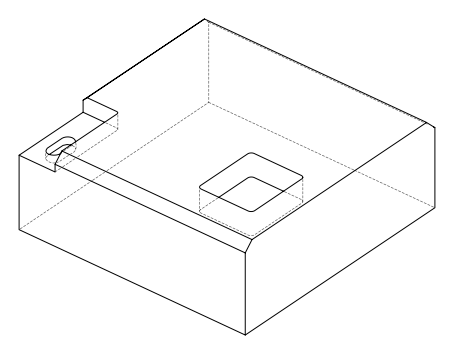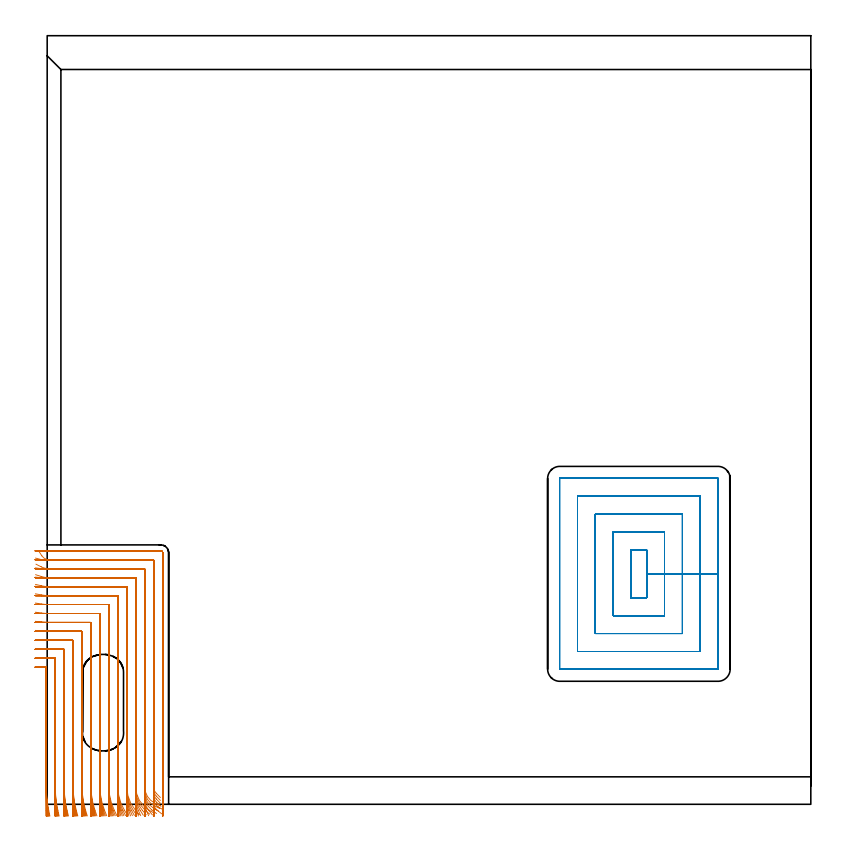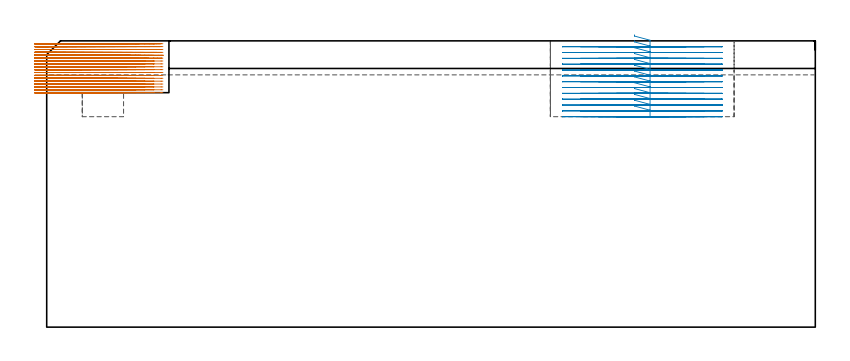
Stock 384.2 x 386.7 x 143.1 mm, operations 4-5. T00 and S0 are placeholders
(PLAN: 6 operations, 2 tool changes, 148.3 min)
(1 AREA_MILL | FG_CHAMFER_SURFACE | UGT0205_001 | 13.22 min | 31426 mm3)
(2 AREA_MILL_1 | FG_CHAMFER_SURFACE_1 | UGT0205_001 | 21.61 min | 55497 mm3)
(3 AREA_MILL_2 | FG_CHAMFER_SURFACE_2 | UGT0205_001 | 6.01 min | 5872 mm3)
(4 MILL_CORNER_NOTCH_RECTANGULAR | CORNER_NOTCH_RECTANGULAR | NXT0201_008 | Follow Part, ap 1.5, ae 75% | 76.9 min | 205675 mm3)
(5 MILL_RECTANGULAR_POCKET | POCKET_RECTANGULAR_STRAIGHT | NXT0201_011 | Follow Part, ap 3, ae 75% | 29.22 min | 374960 mm3)
(6 MILL_RECTANGULAR_POCKET_1 | POCKET_RECTANGULAR_STRAIGHT_1 | NXT0201_011 | Follow Part, ap 3, ae 75% | 1.33 min | 11099 mm3)
(TOOL UGT0205_001 | Chamfer Mill 20 x 3 x 45 deg. | D20 FL50 Z2)
(TOOL NXT0201_008 | ENDMILL 6mm [2P460-0600-NA 1630] | D6 FL26 Z6)
(TOOL NXT0201_011 | ENDMILL 12mm [2P460-1200-NA 1630] | D12 FL38 Z6)
(OP 4 MILL_CORNER_NOTCH_RECTANGULAR)
G17 G21 G94 G90
T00 M6
G54
G17 G0 G90 X1.378 Y-5.94 S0 M3
G43 Z153.1 H1
Z141.661
G94 G1 X0.779 Y-3. F250.
G2 X-0.4 Y8.686 R58.5 F500.
G1 Y68.731
G3 X-0.686 Y69.026 R0.3
G2 X-3. Y69.142 R58.5
G1 X-5.993 Y69.35 F250.
G0 Z153.1
X6.029 Y-5.929
Z141.661
G1 X5.38 Y-3.
G2 X4.1 Y8.686 R54. F500.
G1 Y73.204
G3 X3.804 Y73.5 R0.3
G1 X1.067
G2 X-3. Y73.653 R54.
G1 X-5.991 Y73.879 F250.
G0 Z153.1
X10.707 Y-5.915
Z141.661
G1 X9.999 Y-3.
G2 X8.6 Y8.686 R49.5 F500.
G1 Y77.704
G3 X8.304 Y78. R0.3
G1 X1.067
G2 X-3. Y78.167 R49.5
G1 X-5.99 Y78.414 F250.
G0 Z153.1
X15.423 Y-5.897
Z141.661
G1 X14.644 Y-3.
G2 X13.1 Y8.686 R45. F500.
G1 Y82.204
G3 X12.804 Y82.5 R0.3
G1 X1.067
G2 X-3. Y82.684 R45.
G1 X-5.988 Y82.955 F250.
G0 Z153.1
X20.188 Y-5.872
Z141.661
G1 X19.322 Y-3.
G2 X17.6 Y8.686 R40.5 F500.
G1 Y86.704
G3 X17.304 Y87. R0.3
G1 X1.067
G2 X-3. Y87.205 R40.5
G1 X-5.985 Y87.506 F250.
G0 Z153.1
X25.023 Y-5.837
Z141.661
G1 X24.049 Y-3.
G2 X22.1 Y8.686 R36. F500.
G1 Y91.204
G3 X21.804 Y91.5 R0.3
G1 X1.067
G2 X-3. Y91.73 R36.
G1 X-5.981 Y92.069 F250.
G0 Z153.1
X29.961 Y-5.786
Z141.661
G1 X28.848 Y-3.
G2 X26.6 Y8.686 R31.5 F500.
G1 Y95.704
G3 X26.304 Y96. R0.3
G1 X1.067
G2 X-3. Y96.264 R31.5
G1 X-5.975 Y96.651 F250.
G0 Z153.1
X35.058 Y-5.704
Z141.661
G1 X33.76 Y-3.
G2 X31.1 Y8.686 R27. F500.
G1 Y100.203
G3 X30.803 Y100.5 R0.3
G1 X1.067
G2 X-3. Y100.808 R27.
G1 X-5.966 Y101.26 F250.
G0 Z153.1
X40.43 Y-5.563
Z141.661
G1 X38.872 Y-3.
G2 X35.6 Y8.686 R22.5 F500.
G1 Y104.703
G3 X35.303 Y105. R0.3
G1 X1.067
G2 X-3. Y105.371 R22.5
G1 X-5.951 Y105.913 F250.
G0 Z153.1
X46.356 Y-5.281
Z141.661
G1 X44.409 Y-3.
G2 X40.1 Y8.686 R18. F500.
G1 Y109.203
G3 X39.803 Y109.5 R0.3
G1 X1.067
G2 X-3. Y109.965 R18.
G1 X-5.922 Y110.643 F250.
G0 Z153.1
X53.92 Y-4.497
Z141.661
G1 X51.325 Y-2.991
G2 X44.6 Y8.686 R13.5 F500.
G1 Y113.703
G3 X44.303 Y114. R0.3
G1 X1.067
G2 X-3. Y114.627 R13.5
G1 X-5.861 Y115.531 F250.
G0 Z153.1
X56.787 Y-0.71
Z141.661
G1 X54.1 Y0.623
G2 X49.1 Y8.686 R9. F500.
G1 Y118.203
G3 X48.803 Y118.5 R0.3
G1 X1.067
G2 X-3. Y119.471 R9.
G1 X-5.676 Y120.827 F250.
G0 Z153.1
X56.97 Y3.397
Z141.661
G1 X54.876 Y5.546
G2 X53.6 Y8.686 R4.5 F500.
G1 Y122.703
G3 X53.303 Y123. R0.3
G1 X1.067
G2 X-2.693 Y125.027 R4.5
G1 X-4.341 Y127.533 F250.
G0 Z153.1
X58.1 Y5.686
Z141.661
G1 Y8.686
Y126.6 F500.
G3 X57.2 Y127.5 R0.9
G1 X1.067
X-1.933 F250.
G0 Z153.1
X1.03 Y-5.954
Z140.222
G1 X0.504 Y-3.
G2 X-0.4 Y7.246 R58.5 F500.
G1 Y68.705
G3 X-0.695 Y69. R0.3
G1 X-1.881
G2 X-3. Y69.011 R58.5
G1 X-5.999 Y69.068 F250.
G0 Z153.1
X5.65 Y-5.946
Z140.222
G1 X5.081 Y-3.
G2 X4.1 Y7.246 R54. F500.
G1 Y73.204
G3 X3.804 Y73.5 R0.3
G1 X-1.881
G2 X-3. Y73.512 R54.
G1 X-5.999 Y73.574 F250.
G0 Z153.1
X10.293 Y-5.935
Z140.222
G1 X9.672 Y-3.
G2 X8.6 Y7.246 R49.5 F500.
G1 Y77.704
G3 X8.304 Y78. R0.3
G1 X-1.881
G2 X-3. Y78.013 R49.5
G1 X-5.999 Y78.08 F250.
G0 Z153.1
X14.965 Y-5.921
Z140.222
G1 X14.282 Y-3.
G2 X13.1 Y7.246 R45. F500.
G1 Y82.204
G3 X12.804 Y82.5 R0.3
G1 X-1.881
G2 X-3. Y82.514 R45.
G1 X-5.999 Y82.588 F250.
G0 Z153.1
X19.677 Y-5.902
Z140.222
G1 X18.918 Y-3.
G2 X17.6 Y7.246 R40.5 F500.
G1 Y86.704
G3 X17.304 Y87. R0.3
G1 X-1.881
G2 X-3. Y87.015 R40.5
G1 X-5.999 Y87.098 F250.
G0 Z153.1
X24.443 Y-5.876
Z140.222
G1 X23.589 Y-3.
G2 X22.1 Y7.246 R36. F500.
G1 Y91.204
G3 X21.804 Y91.5 R0.3
G1 X-1.881
G2 X-3. Y91.517 R36.
G1 X-5.999 Y91.611 F250.
G0 Z153.1
X29.289 Y-5.837
Z140.222
G1 X28.313 Y-3.
G2 X26.6 Y7.246 R31.5 F500.
G1 Y95.704
G3 X26.304 Y96. R0.3
G1 X-1.881
G2 X-3. Y96.02 R31.5
G1 X-5.998 Y96.126 F250.
G0 Z153.1
X34.258 Y-5.776
Z140.222
G1 X33.12 Y-3.
G2 X31.1 Y7.246 R27. F500.
G1 Y100.203
G3 X30.803 Y100.5 R0.3
G1 X-1.881
G2 X-3. Y100.523 R27.
G1 X-5.997 Y100.647 F250.
G0 Z153.1
X39.435 Y-5.671
Z140.222
G1 X38.068 Y-3.
G2 X35.6 Y7.246 R22.5 F500.
G1 Y104.703
G3 X35.303 Y105. R0.3
G1 X-1.881
G2 X-3. Y105.028 R22.5
G1 X-5.996 Y105.177 F250.
G0 Z153.1
X45.009 Y-5.467
Z140.222
G1 X43.301 Y-3.
G2 X40.1 Y7.246 R18. F500.
G1 Y109.203
G3 X39.803 Y109.5 R0.3
G1 X-1.881
G2 X-3. Y109.535 R18.
G1 X-5.994 Y109.721 F250.
G0 Z153.1
X51.587 Y-4.953
Z140.222
G1 X49.31 Y-3.
G2 X44.6 Y7.246 R13.5 F500.
G1 Y113.703
G3 X44.303 Y114. R0.3
G1 X-1.881
G2 X-3. Y114.046 R13.5
G1 X-5.99 Y114.295 F250.
G0 Z153.1
X56.671 Y-2.132
Z140.222
G1 X54.001 Y-0.766
G2 X49.1 Y7.246 R9. F500.
G1 Y118.203
G3 X48.803 Y118.5 R0.3
G1 X-1.881
G2 X-3. Y118.57 R9.
G1 X-5.977 Y118.943 F250.
G0 Z153.1
X56.96 Y1.959
Z140.222
G1 X54.871 Y4.112
G2 X53.6 Y7.246 R4.5 F500.
G1 Y122.703
G3 X53.303 Y123. R0.3
G1 X-1.881
G2 X-3. Y123.141 R4.5
G1 X-5.906 Y123.887 F250.
G0 Z153.1
X58.1 Y4.246
Z140.222
G1 Y7.246
Y126.6 F500.
G3 X57.2 Y127.5 R0.9
G1 X-1.881
X-4.881 F250.
G0 Z153.1
X0.718 Y-5.966
Z138.783
G1 X0.267 Y-3.
G2 X-0.4 Y5.806 R58.5 F500.
G1 Y68.705
G3 X-0.695 Y69. R0.3
G1 X-2.882
X-3.
X-6. Y69.006 F250.
G0 Z153.1
X5.312 Y-5.96
Z138.783
G1 X4.823 Y-3.
G2 X4.1 Y5.806 R54. F500.
G1 Y73.204
G3 X3.804 Y73.5 R0.3
G1 X-2.882
X-3.
X-6. Y73.507 F250.
G0 Z153.1
X9.923 Y-5.952
Z138.783
G1 X9.39 Y-3.
G2 X8.6 Y5.806 R49.5 F500.
G1 Y77.704
G3 X8.304 Y78. R0.3
G1 X-2.882
X-3.
X-6. Y78.007 F250.
G0 Z153.1
X14.557 Y-5.942
Z138.783
G1 X13.97 Y-3.
G2 X13.1 Y5.806 R45. F500.
G1 Y82.204
G3 X12.804 Y82.5 R0.3
G1 X-2.882
X-3.
X-6. Y82.508 F250.
G0 Z153.1
X19.221 Y-5.928
Z138.783
G1 X18.569 Y-3.
G2 X17.6 Y5.806 R40.5 F500.
G1 Y86.704
G3 X17.304 Y87. R0.3
G1 X-2.882
X-3.
X-6. Y87.009 F250.
G0 Z153.1
X23.928 Y-5.909
Z138.783
G1 X23.194 Y-3.
G2 X22.1 Y5.806 R36. F500.
G1 Y91.204
G3 X21.804 Y91.5 R0.3
G1 X-2.882
X-3.
X-6. Y91.51 F250.
G0 Z153.1
X28.695 Y-5.88
Z138.783
G1 X27.856 Y-3.
G2 X26.6 Y5.806 R31.5 F500.
G1 Y95.704
G3 X26.304 Y96. R0.3
G1 X-2.882
X-3.
X-6. Y96.011 F250.
G0 Z153.1
X33.555 Y-5.836
Z138.783
G1 X32.577 Y-3.
G2 X31.1 Y5.806 R27. F500.
G1 Y100.203
G3 X30.803 Y100.5 R0.3
G1 X-2.882
X-3.
X-6. Y100.513 F250.
G0 Z153.1
X38.569 Y-5.761
Z138.783
G1 X37.395 Y-3.
G2 X35.6 Y5.806 R22.5 F500.
G1 Y104.703
G3 X35.303 Y105. R0.3
G1 X-2.882
X-3.
X-6. Y105.016 F250.
G0 Z153.1
X43.869 Y-5.616
Z138.783
G1 X42.401 Y-3.
G2 X40.1 Y5.806 R18. F500.
G1 Y109.203
G3 X39.803 Y109.5 R0.3
G1 X-2.882
X-3.
X-6. Y109.52 F250.
G0 Z153.1
X49.825 Y-5.274
Z138.783
G1 X47.868 Y-3.
G2 X44.6 Y5.806 R13.5 F500.
G1 Y113.703
G3 X44.303 Y114. R0.3
G1 X-2.882
X-3. Y114.001
X-6. Y114.027 F250.
G0 Z153.1
X55.996 Y-3.444
Z138.783
G1 X53.431 Y-1.888
G2 X49.1 Y5.806 R9. F500.
G1 Y118.203
G3 X48.803 Y118.5 R0.3
G1 X-2.882
X-3. Y118.501
X-6. Y118.54 F250.
G0 Z153.1
X56.961 Y0.519
Z138.783
G1 X54.871 Y2.672
G2 X53.6 Y5.806 R4.5 F500.
G1 Y122.703
G3 X53.303 Y123. R0.3
G1 X-2.882
X-3. Y123.002
X-5.999 Y123.08 F250.
G0 Z153.1
X58.1 Y2.806
Z138.783
G1 Y5.806
Y126.6 F500.
G3 X57.2 Y127.5 R0.9
G1 X-2.882
X-5.882 F250.
G0 Z153.1
X0.433 Y-5.976
Z137.344
G1 X0.058 Y-3.
G2 X-0.4 Y4.309 R58.5 F500.
G1 Y68.705
G3 X-0.695 Y69. R0.3
G1 X-3.
X-6. F250.
G0 Z153.1
X5.003 Y-5.972
Z137.344
G1 X4.597 Y-3.
G2 X4.1 Y4.309 R54. F500.
G1 Y73.204
G3 X3.804 Y73.5 R0.3
G1 X-3.
X-6. F250.
G0 Z153.1
X9.586 Y-5.967
Z137.344
G1 X9.143 Y-3.
G2 X8.6 Y4.309 R49.5 F500.
G1 Y77.704
G3 X8.304 Y78. R0.3
G1 X-3.
X-6. F250.
G0 Z153.1
X14.185 Y-5.96
Z137.344
G1 X13.698 Y-3.
G2 X13.1 Y4.309 R45. F500.
G1 Y82.204
G3 X12.804 Y82.5 R0.3
G1 X-3.
X-6. F250.
G0 Z153.1
X18.806 Y-5.951
Z137.344
G1 X18.265 Y-3.
G2 X17.6 Y4.309 R40.5 F500.
G1 Y86.704
G3 X17.304 Y87. R0.3
G1 X-3.
X-6. F250.
G0 Z153.1
X23.459 Y-5.938
Z137.344
G1 X22.85 Y-3.
G2 X22.1 Y4.309 R36. F500.
G1 Y91.204
G3 X21.804 Y91.5 R0.3
G1 X-3.
X-6. F250.
G0 Z153.1
X28.156 Y-5.918
Z137.344
G1 X27.46 Y-3.
G2 X26.6 Y4.309 R31.5 F500.
G1 Y95.704
G3 X26.304 Y96. R0.3
G1 X-3.
X-6. F250.
G0 Z153.1
X32.92 Y-5.888
Z137.344
G1 X32.108 Y-3.
G2 X31.1 Y4.309 R27. F500.
G1 Y100.203
G3 X30.803 Y100.5 R0.3
G1 X-3.
X-6. F250.
G0 Z153.1
X37.795 Y-5.837
Z137.344
G1 X36.82 Y-3.
G2 X35.6 Y4.309 R22.5 F500.
G1 Y104.703
G3 X35.303 Y105. R0.3
G1 X-3.
X-6. F250.
G0 Z153.1
X42.869 Y-5.742
Z137.344
G1 X41.651 Y-3.
G2 X40.1 Y4.309 R18. F500.
G1 Y109.203
G3 X39.803 Y109.5 R0.3
G1 X-3.
X-6. F250.
G0 Z153.1
X48.374 Y-5.522
Z137.344
G1 X46.75 Y-3.
G2 X44.6 Y4.309 R13.5 F500.
G1 Y113.703
G3 X44.303 Y114. R0.3
G1 X-3.
X-6. F250.
G0 Z153.1
X55.015 Y-4.662
Z137.344
G1 X52.632 Y-2.84
G2 X49.1 Y4.309 R9. F500.
G1 Y118.203
G3 X48.803 Y118.5 R0.3
G1 X-3.
X-6. F250.
G0 Z153.1
X57.278 Y-1.037
Z137.344
G1 X55.064 Y0.988
G2 X53.6 Y4.309 R4.5 F500.
G1 Y122.703
G3 X53.303 Y123. R0.3
G1 X-3.
X-6. F250.
G0 Z153.1
X58.1 Y1.309
Z137.344
G1 Y4.309
Y126.6 F500.
G3 X57.2 Y127.5 R0.9
G1 X-3.
X-6. F250.
G0 Z153.1
X0.158 Y-5.983
Z135.905
G1 X-0.13 Y-2.997
G2 X-0.4 Y2.618 R58.5 F500.
G1 Y68.705
G3 X-0.695 Y69. R0.3
G1 X-3.
X-6. F250.
G0 Z153.1
X4.705 Y-5.984
Z135.905
G1 X4.393 Y-3.
G2 X4.1 Y2.618 R54. F500.
G1 Y73.204
G3 X3.804 Y73.5 R0.3
G1 X-3.
X-6. F250.
G0 Z153.1
X9.26 Y-5.981
Z135.905
G1 X8.92 Y-3.
G2 X8.6 Y2.618 R49.5 F500.
G1 Y77.704
G3 X8.304 Y78. R0.3
G1 X-3.
X-6. F250.
G0 Z153.1
X13.827 Y-5.977
Z135.905
G1 X13.452 Y-3.
G2 X13.1 Y2.618 R45. F500.
G1 Y82.204
G3 X12.804 Y82.5 R0.3
G1 X-3.
X-6. F250.
G0 Z153.1
X18.408 Y-5.971
Z135.905
G1 X17.992 Y-3.
G2 X17.6 Y2.618 R40.5 F500.
G1 Y86.704
G3 X17.304 Y87. R0.3
G1 X-3.
X-6. F250.
G0 Z153.1
X23.009 Y-5.963
Z135.905
G1 X22.541 Y-3.
G2 X22.1 Y2.618 R36. F500.
G1 Y91.204
G3 X21.804 Y91.5 R0.3
G1 X-3.
X-6. F250.
G0 Z153.1
X27.64 Y-5.952
Z135.905
G1 X27.105 Y-3.
G2 X26.6 Y2.618 R31.5 F500.
G1 Y95.704
G3 X26.304 Y96. R0.3
G1 X-3.
X-6. F250.
G0 Z153.1
X32.315 Y-5.934
Z135.905
G1 X31.691 Y-3.
G2 X31.1 Y2.618 R27. F500.
G1 Y100.203
G3 X30.803 Y100.5 R0.3
G1 X-3.
X-6. F250.
G0 Z153.1
X37.062 Y-5.905
Z135.905
G1 X36.313 Y-3.
G2 X35.6 Y2.618 R22.5 F500.
G1 Y104.703
G3 X35.303 Y105. R0.3
G1 X-3.
X-6. F250.
G0 Z153.1
X41.936 Y-5.85
Z135.905
G1 X40.999 Y-3.
G2 X40.1 Y2.618 R18. F500.
G1 Y109.203
G3 X39.803 Y109.5 R0.3
G1 X-3.
X-6. F250.
G0 Z153.1
X47.073 Y-5.728
Z135.905
G1 X45.825 Y-3.
G2 X44.6 Y2.618 R13.5 F500.
G1 Y113.703
G3 X44.303 Y114. R0.3
G1 X-3.
X-6. F250.
G0 Z153.1
X52.942 Y-5.344
Z135.905
G1 X51.069 Y-3.
G2 X49.1 Y2.618 R9. F500.
G1 Y118.203
G3 X48.803 Y118.5 R0.3
G1 X-3.
X-6. F250.
G0 Z153.1
X58.432 Y-2.78
Z135.905
G1 X55.838 Y-1.272
G2 X53.6 Y2.618 R4.5 F500.
G1 Y122.703
G3 X53.303 Y123. R0.3
G1 X-3.
X-6. F250.
G0 Z153.1
X58.1 Y-0.382
Z135.905
G1 Y2.618
Y126.6 F500.
G3 X57.2 Y127.5 R0.9
G1 X-3.
X-6. F250.
G0 Z153.1
X-0.107 Y-5.98
Z134.467
G1 X-0.291 Y-2.986
G2 X-0.4 Y0.588 R58.5 F500.
G1 Y68.705
G3 X-0.695 Y69. R0.3
G1 X-3.
X-6. F250.
G0 Z153.1
X4.419 Y-5.993
Z134.467
G1 X4.219 Y-3.
G2 X4.1 Y0.588 R54. F500.
G1 Y73.204
G3 X3.804 Y73.5 R0.3
G1 X-3.
X-6. F250.
G0 Z153.1
X8.948 Y-5.992
Z134.467
G1 X8.73 Y-3.
G2 X8.6 Y0.588 R49.5 F500.
G1 Y77.704
G3 X8.304 Y78. R0.3
G1 X-3.
X-6. F250.
G0 Z153.1
X13.482 Y-5.99
Z134.467
G1 X13.243 Y-3.
G2 X13.1 Y0.588 R45. F500.
G1 Y82.204
G3 X12.804 Y82.5 R0.3
G1 X-3.
X-6. F250.
G0 Z153.1
X18.025 Y-5.988
Z134.467
G1 X17.759 Y-3.
G2 X17.6 Y0.588 R40.5 F500.
G1 Y86.704
G3 X17.304 Y87. R0.3
G1 X-3.
X-6. F250.
G0 Z153.1
X22.578 Y-5.985
Z134.467
G1 X22.279 Y-3.
G2 X22.1 Y0.588 R36. F500.
G1 Y91.204
G3 X21.804 Y91.5 R0.3
G1 X-3.
X-6. F250.
G0 Z153.1
X27.147 Y-5.98
Z134.467
G1 X26.805 Y-3.
G2 X26.6 Y0.588 R31.5 F500.
G1 Y95.704
G3 X26.304 Y96. R0.3
G1 X-3.
X-6. F250.
G0 Z153.1
X31.738 Y-5.973
Z134.467
G1 X31.339 Y-3.
G2 X31.1 Y0.588 R27. F500.
G1 Y100.203
G3 X30.803 Y100.5 R0.3
G1 X-3.
X-6. F250.
G0 Z153.1
X36.366 Y-5.962
Z134.467
G1 X35.888 Y-3.
G2 X35.6 Y0.588 R22.5 F500.
G1 Y104.703
G3 X35.303 Y105. R0.3
G1 X-3.
X-6. F250.
G0 Z153.1
X41.059 Y-5.94
Z134.467
G1 X40.461 Y-3.
G2 X40.1 Y0.588 R18. F500.
G1 Y109.203
G3 X39.803 Y109.5 R0.3
G1 X-3.
X-6. F250.
G0 Z153.1
X45.883 Y-5.892
Z134.467
G1 X45.086 Y-3.
G2 X44.6 Y0.588 R13.5 F500.
G1 Y113.703
G3 X44.303 Y114. R0.3
G1 X-3.
X-6. F250.
G0 Z153.1
X51.042 Y-5.751
Z134.467
G1 X49.846 Y-3.
G2 X49.1 Y0.588 R9. F500.
G1 Y118.203
G3 X48.803 Y118.5 R0.3
G1 X-3.
X-6. F250.
G0 Z153.1
X57.617 Y-4.799
Z134.467
G1 X55.279 Y-2.918
G2 X53.6 Y0.588 R4.5 F500.
G1 Y122.703
G3 X53.303 Y123. R0.3
G1 X-3.
X-6. F250.
G0 Z153.1
X58.1 Y-2.412
Z134.467
G1 Y0.588
Y126.6 F500.
G3 X57.2 Y127.5 R0.9
G1 X-3.
X-6. F250.
G0 Z153.1
X-0.355 Y-5.974
Z133.028
G1 X-0.395 Y-2.974
G2 X-0.4 Y-2.197 R58.5 F500.
G1 Y68.705
G3 X-0.695 Y69. R0.3
G1 X-3.
X-6. F250.
G0 Z153.1
X4.151 Y-6.
Z133.028
G1 X4.106 Y-3.
G2 X4.1 Y-2.197 R54. F500.
G1 Y73.204
G3 X3.804 Y73.5 R0.3
G1 X-3.
X-6. F250.
G0 Z153.1
X8.655 Y-6.
Z133.028
G1 X8.607 Y-3.
G2 X8.6 Y-2.197 R49.5 F500.
G1 Y77.704
G3 X8.304 Y78. R0.3
G1 X-3.
X-6. F250.
G0 Z153.1
X13.161 Y-6.
Z133.028
G1 X13.107 Y-3.
G2 X13.1 Y-2.197 R45. F500.
G1 Y82.204
G3 X12.804 Y82.5 R0.3
G1 X-3.
X-6. F250.
G0 Z153.1
X17.667 Y-5.999
Z133.028
G1 X17.608 Y-3.
G2 X17.6 Y-2.197 R40.5 F500.
G1 Y86.704
G3 X17.304 Y87. R0.3
G1 X-3.
X-6. F250.
G0 Z153.1
X22.176 Y-5.999
Z133.028
G1 X22.109 Y-3.
G2 X22.1 Y-2.197 R36. F500.
G1 Y91.204
G3 X21.804 Y91.5 R0.3
G1 X-3.
X-6. F250.
G0 Z153.1
X26.687 Y-5.999
Z133.028
G1 X26.61 Y-3.
G2 X26.6 Y-2.197 R31.5 F500.
G1 Y95.704
G3 X26.304 Y96. R0.3
G1 X-3.
X-6. F250.
G0 Z153.1
X31.201 Y-5.999
Z133.028
G1 X31.112 Y-3.
G2 X31.1 Y-2.197 R27. F500.
G1 Y100.203
G3 X30.803 Y100.5 R0.3
G1 X-3.
X-6. F250.
G0 Z153.1
X35.721 Y-5.998
Z133.028
G1 X35.614 Y-3.
G2 X35.6 Y-2.197 R22.5 F500.
G1 Y104.703
G3 X35.303 Y105. R0.3
G1 X-3.
X-6. F250.
G0 Z153.1
X40.252 Y-5.997
Z133.028
G1 X40.118 Y-3.
G2 X40.1 Y-2.197 R18. F500.
G1 Y109.203
G3 X39.803 Y109.5 R0.3
G1 X-3.
X-6. F250.
G0 Z153.1
X44.802 Y-5.995
Z133.028
G1 X44.624 Y-3.
G2 X44.6 Y-2.197 R13.5 F500.
G1 Y113.703
G3 X44.303 Y114. R0.3
G1 X-3.
X-6. F250.
G0 Z153.1
X49.403 Y-5.988
Z133.028
G1 X49.136 Y-3.
G2 X49.1 Y-2.197 R9. F500.
G1 Y118.203
G3 X48.803 Y118.5 R0.3
G1 X-3.
X-6. F250.
G0 Z153.1
X53.672 Y-6.
Z133.028
G1 Y-3.
G2 X53.6 Y-2.197 R4.5 F500.
G1 Y122.703
G3 X53.303 Y123. R0.3
G1 X-3.
X-6. F250.
G0 Z153.1
X58.1 Y-5.197
Z133.028
G1 Y-2.197
Y126.6 F500.
G3 X57.2 Y127.5 R0.9
G1 X-3.
X-6. F250.
G0 Z153.1
X-0.399 Y-5.973
Z131.589
G1 X-0.4 Y-2.973
Y68.705 F500.
G3 X-0.695 Y69. R0.3
G1 X-3.
X-6. F250.
G0 Z153.1
X4.103 Y-6.
Z131.589
G1 X4.1 Y-3.
Y-2.955 F500.
Y73.204
G3 X3.804 Y73.5 R0.3
G1 X-3.
X-6. F250.
G0 Z153.1
X8.603 Y-6.
Z131.589
G1 X8.6 Y-3.
Y-2.955 F500.
Y77.704
G3 X8.304 Y78. R0.3
G1 X-3.
X-6. F250.
G0 Z153.1
X13.103 Y-6.
Z131.589
G1 X13.1 Y-3.
Y-2.955 F500.
Y82.204
G3 X12.804 Y82.5 R0.3
G1 X-3.
X-6. F250.
G0 Z153.1
X17.603 Y-6.
Z131.589
G1 X17.6 Y-3.
Y-2.955 F500.
Y86.704
G3 X17.304 Y87. R0.3
G1 X-3.
X-6. F250.
G0 Z153.1
X22.104 Y-6.
Z131.589
G1 X22.1 Y-3.
Y-2.955 F500.
Y91.204
G3 X21.804 Y91.5 R0.3
G1 X-3.
X-6. F250.
G0 Z153.1
X26.604 Y-6.
Z131.589
G1 X26.6 Y-3.
Y-2.955 F500.
Y95.704
G3 X26.304 Y96. R0.3
G1 X-3.
X-6. F250.
G0 Z153.1
X31.105 Y-6.
Z131.589
G1 X31.1 Y-3.
Y-2.955 F500.
Y100.203
G3 X30.803 Y100.5 R0.3
G1 X-3.
X-6. F250.
G0 Z153.1
X35.606 Y-6.
Z131.589
G1 X35.6 Y-3.
Y-2.955 F500.
Y104.703
G3 X35.303 Y105. R0.3
G1 X-3.
X-6. F250.
G0 Z153.1
X40.108 Y-6.
Z131.589
G1 X40.1 Y-3.
Y-2.955 F500.
Y109.203
G3 X39.803 Y109.5 R0.3
G1 X-3.
X-6. F250.
G0 Z153.1
X44.61 Y-6.
Z131.589
G1 X44.6 Y-3.
Y-2.955 F500.
Y113.703
G3 X44.303 Y114. R0.3
G1 X-3.
X-6. F250.
G0 Z153.1
X49.115 Y-6.
Z131.589
G1 X49.1 Y-3.
Y-2.955 F500.
Y118.203
G3 X48.803 Y118.5 R0.3
G1 X-3.
X-6. F250.
G0 Z153.1
X53.63 Y-6.
Z131.589
G1 X53.6 Y-3.
Y-2.955 F500.
Y122.703
G3 X53.303 Y123. R0.3
G1 X-3.
X-6. F250.
G0 Z153.1
X58.1 Y-5.955
Z131.589
G1 Y-2.955
Y126.6 F500.
G3 X57.2 Y127.5 R0.9
G1 X-3.
X-6. F250.
G0 Z153.1
X-0.4 Y-5.973
Z130.15
G1 Y-2.973
Y68.705 F500.
G3 X-0.695 Y69. R0.3
G1 X-3.
X-6. F250.
G0 Z153.1
X4.1 Y-6.
Z130.15
G1 Y-3.
Y73.204 F500.
G3 X3.804 Y73.5 R0.3
G1 X-3.
X-6. F250.
G0 Z153.1
X8.6 Y-6.
Z130.15
G1 Y-3.
Y77.704 F500.
G3 X8.304 Y78. R0.3
G1 X-3.
X-6. F250.
G0 Z153.1
X13.1 Y-6.
Z130.15
G1 Y-3.
Y82.204 F500.
G3 X12.804 Y82.5 R0.3
G1 X-3.
X-6. F250.
G0 Z153.1
X17.6 Y-6.
Z130.15
G1 Y-3.
Y86.704 F500.
G3 X17.304 Y87. R0.3
G1 X-3.
X-6. F250.
G0 Z153.1
X22.1 Y-6.
Z130.15
G1 Y-3.
Y91.204 F500.
G3 X21.804 Y91.5 R0.3
G1 X-3.
X-6. F250.
G0 Z153.1
X26.6 Y-6.
Z130.15
G1 Y-3.
Y95.704 F500.
G3 X26.304 Y96. R0.3
G1 X-3.
X-6. F250.
G0 Z153.1
X31.1 Y-6.
Z130.15
G1 Y-3.
Y100.203 F500.
G3 X30.803 Y100.5 R0.3
G1 X-3.
X-6. F250.
G0 Z153.1
X35.6 Y-6.
Z130.15
G1 Y-3.
Y104.703 F500.
G3 X35.303 Y105. R0.3
G1 X-3.
X-6. F250.
G0 Z153.1
X40.1 Y-6.
Z130.15
G1 Y-3.
Y109.203 F500.
G3 X39.803 Y109.5 R0.3
G1 X-3.
X-6. F250.
G0 Z153.1
X44.6 Y-6.
Z130.15
G1 Y-3.
Y113.703 F500.
G3 X44.303 Y114. R0.3
G1 X-3.
X-6. F250.
G0 Z153.1
X49.1 Y-6.
Z130.15
G1 Y-3.
Y118.203 F500.
G3 X48.803 Y118.5 R0.3
G1 X-3.
X-6. F250.
G0 Z153.1
X53.6 Y-6.
Z130.15
G1 Y-3.
Y122.703 F500.
G3 X53.303 Y123. R0.3
G1 X-3.
X-6. F250.
G0 Z153.1
X58.1 Y-6.
Z130.15
G1 Y-3.
Y126.6 F500.
G3 X57.2 Y127.5 R0.9
G1 X-3.
X-6. F250.
G0 Z153.1
X-0.4 Y-5.973
Z128.711
G1 Y-2.973
Y68.705 F500.
G3 X-0.695 Y69. R0.3
G1 X-3.
X-6. F250.
G0 Z153.1
X4.1 Y-6.
Z128.711
G1 Y-3.
Y73.204 F500.
G3 X3.804 Y73.5 R0.3
G1 X-3.
X-6. F250.
G0 Z153.1
X8.6 Y-6.
Z128.711
G1 Y-3.
Y77.704 F500.
G3 X8.304 Y78. R0.3
G1 X-3.
X-6. F250.
G0 Z153.1
X13.1 Y-6.
Z128.711
G1 Y-3.
Y82.204 F500.
G3 X12.804 Y82.5 R0.3
G1 X-3.
X-6. F250.
G0 Z153.1
X17.6 Y-6.
Z128.711
G1 Y-3.
Y86.704 F500.
G3 X17.304 Y87. R0.3
G1 X-3.
X-6. F250.
G0 Z153.1
X22.1 Y-6.
Z128.711
G1 Y-3.
Y91.204 F500.
G3 X21.804 Y91.5 R0.3
G1 X-3.
X-6. F250.
G0 Z153.1
X26.6 Y-6.
Z128.711
G1 Y-3.
Y95.704 F500.
G3 X26.304 Y96. R0.3
G1 X-3.
X-6. F250.
G0 Z153.1
X31.1 Y-6.
Z128.711
G1 Y-3.
Y100.203 F500.
G3 X30.803 Y100.5 R0.3
G1 X-3.
X-6. F250.
G0 Z153.1
X35.6 Y-6.
Z128.711
G1 Y-3.
Y104.703 F500.
G3 X35.303 Y105. R0.3
G1 X-3.
X-6. F250.
G0 Z153.1
X40.1 Y-6.
Z128.711
G1 Y-3.
Y109.203 F500.
G3 X39.803 Y109.5 R0.3
G1 X-3.
X-6. F250.
G0 Z153.1
X44.6 Y-6.
Z128.711
G1 Y-3.
Y113.703 F500.
G3 X44.303 Y114. R0.3
G1 X-3.
X-6. F250.
G0 Z153.1
X49.1 Y-6.
Z128.711
G1 Y-3.
Y118.203 F500.
G3 X48.803 Y118.5 R0.3
G1 X-3.
X-6. F250.
G0 Z153.1
X53.6 Y-6.
Z128.711
G1 Y-3.
Y122.703 F500.
G3 X53.303 Y123. R0.3
G1 X-3.
X-6. F250.
G0 Z153.1
X58.1 Y-6.
Z128.711
G1 Y-3.
Y126.6 F500.
G3 X57.2 Y127.5 R0.9
G1 X-3.
X-6. F250.
G0 Z153.1
X-0.4 Y-5.973
Z127.272
G1 Y-2.973
Y68.705 F500.
G3 X-0.695 Y69. R0.3
G1 X-3.
X-6. F250.
G0 Z153.1
X4.1 Y-6.
Z127.272
G1 Y-3.
Y73.204 F500.
G3 X3.804 Y73.5 R0.3
G1 X-3.
X-6. F250.
G0 Z153.1
X8.6 Y-6.
Z127.272
G1 Y-3.
Y77.704 F500.
G3 X8.304 Y78. R0.3
G1 X-3.
X-6. F250.
G0 Z153.1
X13.1 Y-6.
Z127.272
G1 Y-3.
Y82.204 F500.
G3 X12.804 Y82.5 R0.3
G1 X-3.
X-6. F250.
G0 Z153.1
X17.6 Y-6.
Z127.272
G1 Y-3.
Y86.704 F500.
G3 X17.304 Y87. R0.3
G1 X-3.
X-6. F250.
G0 Z153.1
X22.1 Y-6.
Z127.272
G1 Y-3.
Y91.204 F500.
G3 X21.804 Y91.5 R0.3
G1 X-3.
X-6. F250.
G0 Z153.1
X26.6 Y-6.
Z127.272
G1 Y-3.
Y95.704 F500.
G3 X26.304 Y96. R0.3
G1 X-3.
X-6. F250.
G0 Z153.1
X31.1 Y-6.
Z127.272
G1 Y-3.
Y100.203 F500.
G3 X30.803 Y100.5 R0.3
G1 X-3.
X-6. F250.
G0 Z153.1
X35.6 Y-6.
Z127.272
G1 Y-3.
Y104.703 F500.
G3 X35.303 Y105. R0.3
G1 X-3.
X-6. F250.
G0 Z153.1
X40.1 Y-6.
Z127.272
G1 Y-3.
Y109.203 F500.
G3 X39.803 Y109.5 R0.3
G1 X-3.
X-6. F250.
G0 Z153.1
X44.6 Y-6.
Z127.272
G1 Y-3.
Y113.703 F500.
G3 X44.303 Y114. R0.3
G1 X-3.
X-6. F250.
G0 Z153.1
X49.1 Y-6.
Z127.272
G1 Y-3.
Y118.203 F500.
G3 X48.803 Y118.5 R0.3
G1 X-3.
X-6. F250.
G0 Z153.1
X53.6 Y-6.
Z127.272
G1 Y-3.
Y122.703 F500.
G3 X53.303 Y123. R0.3
G1 X-3.
X-6. F250.
G0 Z153.1
X58.1 Y-6.
Z127.272
G1 Y-3.
Y126.6 F500.
G3 X57.2 Y127.5 R0.9
G1 X-3.
X-6. F250.
G0 Z153.1
X-0.4 Y-5.973
Z125.833
G1 Y-2.973
Y68.705 F500.
G3 X-0.695 Y69. R0.3
G1 X-3.
X-6. F250.
G0 Z153.1
X4.1 Y-6.
Z125.833
G1 Y-3.
Y73.204 F500.
G3 X3.804 Y73.5 R0.3
G1 X-3.
X-6. F250.
G0 Z153.1
X8.6 Y-6.
Z125.833
G1 Y-3.
Y77.704 F500.
G3 X8.304 Y78. R0.3
G1 X-3.
X-6. F250.
G0 Z153.1
X13.1 Y-6.
Z125.833
G1 Y-3.
Y82.204 F500.
G3 X12.804 Y82.5 R0.3
G1 X-3.
X-6. F250.
G0 Z153.1
X17.6 Y-6.
Z125.833
G1 Y-3.
Y86.704 F500.
G3 X17.304 Y87. R0.3
G1 X-3.
X-6. F250.
G0 Z153.1
X22.1 Y-6.
Z125.833
G1 Y-3.
Y91.204 F500.
G3 X21.804 Y91.5 R0.3
G1 X-3.
X-6. F250.
G0 Z153.1
X26.6 Y-6.
Z125.833
G1 Y-3.
Y95.704 F500.
G3 X26.304 Y96. R0.3
G1 X-3.
X-6. F250.
G0 Z153.1
X31.1 Y-6.
Z125.833
G1 Y-3.
Y100.203 F500.
G3 X30.803 Y100.5 R0.3
G1 X-3.
X-6. F250.
G0 Z153.1
X35.6 Y-6.
Z125.833
G1 Y-3.
Y104.703 F500.
G3 X35.303 Y105. R0.3
G1 X-3.
X-6. F250.
G0 Z153.1
X40.1 Y-6.
Z125.833
G1 Y-3.
Y109.203 F500.
G3 X39.803 Y109.5 R0.3
G1 X-3.
X-6. F250.
G0 Z153.1
X44.6 Y-6.
Z125.833
G1 Y-3.
Y113.703 F500.
G3 X44.303 Y114. R0.3
G1 X-3.
X-6. F250.
G0 Z153.1
X49.1 Y-6.
Z125.833
G1 Y-3.
Y118.203 F500.
G3 X48.803 Y118.5 R0.3
G1 X-3.
X-6. F250.
G0 Z153.1
X53.6 Y-6.
Z125.833
G1 Y-3.
Y122.703 F500.
G3 X53.303 Y123. R0.3
G1 X-3.
X-6. F250.
G0 Z153.1
X58.1 Y-6.
Z125.833
G1 Y-3.
Y126.6 F500.
G3 X57.2 Y127.5 R0.9
G1 X-3.
X-6. F250.
G0 Z153.1
X-0.4 Y-5.973
Z124.394
G1 Y-2.973
Y68.705 F500.
G3 X-0.695 Y69. R0.3
G1 X-3.
X-6. F250.
G0 Z153.1
X4.1 Y-6.
Z124.394
G1 Y-3.
Y73.204 F500.
G3 X3.804 Y73.5 R0.3
G1 X-3.
X-6. F250.
G0 Z153.1
X8.6 Y-6.
Z124.394
G1 Y-3.
Y77.704 F500.
G3 X8.304 Y78. R0.3
G1 X-3.
X-6. F250.
G0 Z153.1
X13.1 Y-6.
Z124.394
G1 Y-3.
Y82.204 F500.
G3 X12.804 Y82.5 R0.3
G1 X-3.
X-6. F250.
G0 Z153.1
X17.6 Y-6.
Z124.394
G1 Y-3.
Y86.704 F500.
G3 X17.304 Y87. R0.3
G1 X-3.
X-6. F250.
G0 Z153.1
X22.1 Y-6.
Z124.394
G1 Y-3.
Y91.204 F500.
G3 X21.804 Y91.5 R0.3
G1 X-3.
X-6. F250.
G0 Z153.1
X26.6 Y-6.
Z124.394
G1 Y-3.
Y95.704 F500.
G3 X26.304 Y96. R0.3
G1 X-3.
X-6. F250.
G0 Z153.1
X31.1 Y-6.
Z124.394
G1 Y-3.
Y100.203 F500.
G3 X30.803 Y100.5 R0.3
G1 X-3.
X-6. F250.
G0 Z153.1
X35.6 Y-6.
Z124.394
G1 Y-3.
Y104.703 F500.
G3 X35.303 Y105. R0.3
G1 X-3.
X-6. F250.
G0 Z153.1
X40.1 Y-6.
Z124.394
G1 Y-3.
Y109.203 F500.
G3 X39.803 Y109.5 R0.3
G1 X-3.
X-6. F250.
G0 Z153.1
X44.6 Y-6.
Z124.394
G1 Y-3.
Y113.703 F500.
G3 X44.303 Y114. R0.3
G1 X-3.
X-6. F250.
G0 Z153.1
X49.1 Y-6.
Z124.394
G1 Y-3.
Y118.203 F500.
G3 X48.803 Y118.5 R0.3
G1 X-3.
X-6. F250.
G0 Z153.1
X53.6 Y-6.
Z124.394
G1 Y-3.
Y122.703 F500.
G3 X53.303 Y123. R0.3
G1 X-3.
X-6. F250.
G0 Z153.1
X58.1 Y-6.
Z124.394
G1 Y-3.
Y126.6 F500.
G3 X57.2 Y127.5 R0.9
G1 X-3.
X-6. F250.
G0 Z153.1
X-0.4 Y-5.973
Z122.956
G1 Y-2.973
Y68.705 F500.
G3 X-0.695 Y69. R0.3
G1 X-3.
X-6. F250.
G0 Z153.1
X4.1 Y-6.
Z122.956
G1 Y-3.
Y73.204 F500.
G3 X3.804 Y73.5 R0.3
G1 X-3.
X-6. F250.
G0 Z153.1
X8.6 Y-6.
Z122.956
G1 Y-3.
Y77.704 F500.
G3 X8.304 Y78. R0.3
G1 X-3.
X-6. F250.
G0 Z153.1
X13.1 Y-6.
Z122.956
G1 Y-3.
Y82.204 F500.
G3 X12.804 Y82.5 R0.3
G1 X-3.
X-6. F250.
G0 Z153.1
X17.6 Y-6.
Z122.956
G1 Y-3.
Y86.704 F500.
G3 X17.304 Y87. R0.3
G1 X-3.
X-6. F250.
G0 Z153.1
X22.1 Y-6.
Z122.956
G1 Y-3.
Y91.204 F500.
G3 X21.804 Y91.5 R0.3
G1 X-3.
X-6. F250.
G0 Z153.1
X26.6 Y-6.
Z122.956
G1 Y-3.
Y95.704 F500.
G3 X26.304 Y96. R0.3
G1 X-3.
X-6. F250.
G0 Z153.1
X31.1 Y-6.
Z122.956
G1 Y-3.
Y100.203 F500.
G3 X30.803 Y100.5 R0.3
G1 X-3.
X-6. F250.
G0 Z153.1
X35.6 Y-6.
Z122.956
G1 Y-3.
Y104.703 F500.
G3 X35.303 Y105. R0.3
G1 X-3.
X-6. F250.
G0 Z153.1
X40.1 Y-6.
Z122.956
G1 Y-3.
Y109.203 F500.
G3 X39.803 Y109.5 R0.3
G1 X-3.
X-6. F250.
G0 Z153.1
X44.6 Y-6.
Z122.956
G1 Y-3.
Y113.703 F500.
G3 X44.303 Y114. R0.3
G1 X-3.
X-6. F250.
G0 Z153.1
X49.1 Y-6.
Z122.956
G1 Y-3.
Y118.203 F500.
G3 X48.803 Y118.5 R0.3
G1 X-3.
X-6. F250.
G0 Z153.1
X53.6 Y-6.
Z122.956
G1 Y-3.
Y122.703 F500.
G3 X53.303 Y123. R0.3
G1 X-3.
X-6. F250.
G0 Z153.1
X58.1 Y-6.
Z122.956
G1 Y-3.
Y126.6 F500.
G3 X57.2 Y127.5 R0.9
G1 X-3.
X-6. F250.
G0 Z153.1
X-0.4 Y-5.973
Z121.517
G1 Y-2.973
Y68.705 F500.
G3 X-0.695 Y69. R0.3
G1 X-3.
X-6. F250.
G0 Z153.1
X4.1 Y-6.
Z121.517
G1 Y-3.
Y73.204 F500.
G3 X3.804 Y73.5 R0.3
G1 X-3.
X-6. F250.
G0 Z153.1
X8.6 Y-6.
Z121.517
G1 Y-3.
Y77.704 F500.
G3 X8.304 Y78. R0.3
G1 X-3.
X-6. F250.
G0 Z153.1
X13.1 Y-6.
Z121.517
G1 Y-3.
Y82.204 F500.
G3 X12.804 Y82.5 R0.3
G1 X-3.
X-6. F250.
G0 Z153.1
X17.6 Y-6.
Z121.517
G1 Y-3.
Y86.704 F500.
G3 X17.304 Y87. R0.3
G1 X-3.
X-6. F250.
G0 Z153.1
X22.1 Y-6.
Z121.517
G1 Y-3.
Y91.204 F500.
G3 X21.804 Y91.5 R0.3
G1 X-3.
X-6. F250.
G0 Z153.1
X26.6 Y-6.
Z121.517
G1 Y-3.
Y95.704 F500.
G3 X26.304 Y96. R0.3
G1 X-3.
X-6. F250.
G0 Z153.1
X31.1 Y-6.
Z121.517
G1 Y-3.
Y100.203 F500.
G3 X30.803 Y100.5 R0.3
G1 X-3.
X-6. F250.
G0 Z153.1
X35.6 Y-6.
Z121.517
G1 Y-3.
Y104.703 F500.
G3 X35.303 Y105. R0.3
G1 X-3.
X-6. F250.
G0 Z153.1
X40.1 Y-6.
Z121.517
G1 Y-3.
Y109.203 F500.
G3 X39.803 Y109.5 R0.3
G1 X-3.
X-6. F250.
G0 Z153.1
X44.6 Y-6.
Z121.517
G1 Y-3.
Y113.703 F500.
G3 X44.303 Y114. R0.3
G1 X-3.
X-6. F250.
G0 Z153.1
X49.1 Y-6.
Z121.517
G1 Y-3.
Y118.203 F500.
G3 X48.803 Y118.5 R0.3
G1 X-3.
X-6. F250.
G0 Z153.1
X53.6 Y-6.
Z121.517
G1 Y-3.
Y122.703 F500.
G3 X53.303 Y123. R0.3
G1 X-3.
X-6. F250.
G0 Z153.1
X58.1 Y-6.
Z121.517
G1 Y-3.
Y126.6 F500.
G3 X57.2 Y127.5 R0.9
G1 X-3.
X-6. F250.
G0 Z153.1
X-0.4 Y-5.973
Z120.078
G1 Y-2.973
Y68.705 F500.
G3 X-0.695 Y69. R0.3
G1 X-3.
X-6. F250.
G0 Z153.1
X4.1 Y-6.
Z120.078
G1 Y-3.
Y73.204 F500.
G3 X3.804 Y73.5 R0.3
G1 X-3.
X-6. F250.
G0 Z153.1
X8.6 Y-6.
Z120.078
G1 Y-3.
Y77.704 F500.
G3 X8.304 Y78. R0.3
G1 X-3.
X-6. F250.
G0 Z153.1
X13.1 Y-6.
Z120.078
G1 Y-3.
Y82.204 F500.
G3 X12.804 Y82.5 R0.3
G1 X-3.
X-6. F250.
G0 Z153.1
X17.6 Y-6.
Z120.078
G1 Y-3.
Y86.704 F500.
G3 X17.304 Y87. R0.3
G1 X-3.
X-6. F250.
G0 Z153.1
X22.1 Y-6.
Z120.078
G1 Y-3.
Y91.204 F500.
G3 X21.804 Y91.5 R0.3
G1 X-3.
X-6. F250.
G0 Z153.1
X26.6 Y-6.
Z120.078
G1 Y-3.
Y95.704 F500.
G3 X26.304 Y96. R0.3
G1 X-3.
X-6. F250.
G0 Z153.1
X31.1 Y-6.
Z120.078
G1 Y-3.
Y100.203 F500.
G3 X30.803 Y100.5 R0.3
G1 X-3.
X-6. F250.
G0 Z153.1
X35.6 Y-6.
Z120.078
G1 Y-3.
Y104.703 F500.
G3 X35.303 Y105. R0.3
G1 X-3.
X-6. F250.
G0 Z153.1
X40.1 Y-6.
Z120.078
G1 Y-3.
Y109.203 F500.
G3 X39.803 Y109.5 R0.3
G1 X-3.
X-6. F250.
G0 Z153.1
X44.6 Y-6.
Z120.078
G1 Y-3.
Y113.703 F500.
G3 X44.303 Y114. R0.3
G1 X-3.
X-6. F250.
G0 Z153.1
X49.1 Y-6.
Z120.078
G1 Y-3.
Y118.203 F500.
G3 X48.803 Y118.5 R0.3
G1 X-3.
X-6. F250.
G0 Z153.1
X53.6 Y-6.
Z120.078
G1 Y-3.
Y122.703 F500.
G3 X53.303 Y123. R0.3
G1 X-3.
X-6. F250.
G0 Z153.1
X58.1 Y-6.
Z120.078
G1 Y-3.
Y126.6 F500.
G3 X57.2 Y127.5 R0.9
G1 X-3.
X-6. F250.
G0 Z153.1
X-0.4 Y-5.973
Z118.639
G1 Y-2.973
Y68.705 F500.
G3 X-0.695 Y69. R0.3
G1 X-3.
X-6. F250.
G0 Z153.1
X4.1 Y-6.
Z118.639
G1 Y-3.
Y73.204 F500.
G3 X3.804 Y73.5 R0.3
G1 X-3.
X-6. F250.
G0 Z153.1
X8.6 Y-6.
Z118.639
G1 Y-3.
Y77.704 F500.
G3 X8.304 Y78. R0.3
G1 X-3.
X-6. F250.
G0 Z153.1
X13.1 Y-6.
Z118.639
G1 Y-3.
Y82.204 F500.
G3 X12.804 Y82.5 R0.3
G1 X-3.
X-6. F250.
G0 Z153.1
X17.6 Y-6.
Z118.639
G1 Y-3.
Y86.704 F500.
G3 X17.304 Y87. R0.3
G1 X-3.
X-6. F250.
G0 Z153.1
X22.1 Y-6.
Z118.639
G1 Y-3.
Y91.204 F500.
G3 X21.804 Y91.5 R0.3
G1 X-3.
X-6. F250.
G0 Z153.1
X26.6 Y-6.
Z118.639
G1 Y-3.
Y95.704 F500.
G3 X26.304 Y96. R0.3
G1 X-3.
X-6. F250.
G0 Z153.1
X31.1 Y-6.
Z118.639
G1 Y-3.
Y100.203 F500.
G3 X30.803 Y100.5 R0.3
G1 X-3.
X-6. F250.
G0 Z153.1
X35.6 Y-6.
Z118.639
G1 Y-3.
Y104.703 F500.
G3 X35.303 Y105. R0.3
G1 X-3.
X-6. F250.
G0 Z153.1
X40.1 Y-6.
Z118.639
G1 Y-3.
Y109.203 F500.
G3 X39.803 Y109.5 R0.3
G1 X-3.
X-6. F250.
G0 Z153.1
X44.6 Y-6.
Z118.639
G1 Y-3.
Y113.703 F500.
G3 X44.303 Y114. R0.3
G1 X-3.
X-6. F250.
G0 Z153.1
X49.1 Y-6.
Z118.639
G1 Y-3.
Y118.203 F500.
G3 X48.803 Y118.5 R0.3
G1 X-3.
X-6. F250.
G0 Z153.1
X53.6 Y-6.
Z118.639
G1 Y-3.
Y122.703 F500.
G3 X53.303 Y123. R0.3
G1 X-3.
X-6. F250.
G0 Z153.1
X58.1 Y-6.
Z118.639
G1 Y-3.
Y126.6 F500.
G3 X57.2 Y127.5 R0.9
G1 X-3.
X-6. F250.
G0 Z153.1
X-0.4 Y-5.973
Z117.2
G1 Y-2.973
Y68.705 F500.
G3 X-0.695 Y69. R0.3
G1 X-3.
X-6. F250.
G0 Z153.1
X4.1 Y-6.
Z117.2
G1 Y-3.
Y73.204 F500.
G3 X3.804 Y73.5 R0.3
G1 X-3.
X-6. F250.
G0 Z153.1
X8.6 Y-6.
Z117.2
G1 Y-3.
Y77.704 F500.
G3 X8.304 Y78. R0.3
G1 X-3.
X-6. F250.
G0 Z153.1
X13.1 Y-6.
Z117.2
G1 Y-3.
Y82.204 F500.
G3 X12.804 Y82.5 R0.3
G1 X-3.
X-6. F250.
G0 Z153.1
X17.6 Y-6.
Z117.2
G1 Y-3.
Y86.704 F500.
G3 X17.304 Y87. R0.3
G1 X-3.
X-6. F250.
G0 Z153.1
X22.1 Y-6.
Z117.2
G1 Y-3.
Y91.204 F500.
G3 X21.804 Y91.5 R0.3
G1 X-3.
X-6. F250.
G0 Z153.1
X26.6 Y-6.
Z117.2
G1 Y-3.
Y95.704 F500.
G3 X26.304 Y96. R0.3
G1 X-3.
X-6. F250.
G0 Z153.1
X31.1 Y-6.
Z117.2
G1 Y-3.
Y100.203 F500.
G3 X30.803 Y100.5 R0.3
G1 X-3.
X-6. F250.
G0 Z153.1
X35.6 Y-6.
Z117.2
G1 Y-3.
Y104.703 F500.
G3 X35.303 Y105. R0.3
G1 X-3.
X-6. F250.
G0 Z153.1
X40.1 Y-6.
Z117.2
G1 Y-3.
Y109.203 F500.
G3 X39.803 Y109.5 R0.3
G1 X-3.
X-6. F250.
G0 Z153.1
X44.6 Y-6.
Z117.2
G1 Y-3.
Y113.703 F500.
G3 X44.303 Y114. R0.3
G1 X-3.
X-6. F250.
G0 Z153.1
X49.1 Y-6.
Z117.2
G1 Y-3.
Y118.203 F500.
G3 X48.803 Y118.5 R0.3
G1 X-3.
X-6. F250.
G0 Z153.1
X53.6 Y-6.
Z117.2
G1 Y-3.
Y122.703 F500.
G3 X53.303 Y123. R0.3
G1 X-3.
X-6. F250.
G0 Z153.1
X58.1 Y-6.
Z117.2
G1 Y-3.
Y126.6 F500.
G3 X57.2 Y127.5 R0.9
G1 X-3.
X-6. F250.
G0 Z153.1
M5
M2
(OP 5 MILL_RECTANGULAR_POCKET)
G17 G21 G94 G90
T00 M6
G54
G17 G0 G90 X293.8 Y106.126 S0 M3
G43 Z153.1 H1
Z146.1
G94 G1 Y103.9 Z145.503 F250.
X301.6 Z143.413
Y115.95 Z140.185
Y128. F500.
X293.8
Y103.9
X301.6
Y115.95
X310.6
Y137.
X284.8
Y94.9
X310.6
Y115.95
X319.6
Y146.
X275.8
Y85.9
X319.6
Y115.95
X328.6
Y155.
X266.8
Y76.9
X328.6
Y115.95
X337.6
Y163.9
X337.595 Y163.955
X337.555 Y163.995
X337.5 Y164.
X257.9
X257.845 Y163.995
X257.805 Y163.955
X257.8 Y163.9
Y68.
X257.805 Y67.945
X257.845 Y67.905
X257.9 Y67.9
X337.5
X337.555 Y67.905
X337.595 Y67.945
X337.6 Y68.
Y115.95
Y116.95
G0 X293.8 Y106.126 Z143.185
G1 Y103.9 Z142.588 F250.
X301.6 Z140.498
Y115.95 Z137.269
Y128. F500.
X293.8
Y103.9
X301.6
Y115.95
X310.6
Y137.
X284.8
Y94.9
X310.6
Y115.95
X319.6
Y146.
X275.8
Y85.9
X319.6
Y115.95
X328.6
Y155.
X266.8
Y76.9
X328.6
Y115.95
X337.6
Y163.9
X337.595 Y163.955
X337.555 Y163.995
X337.5 Y164.
X257.9
X257.845 Y163.995
X257.805 Y163.955
X257.8 Y163.9
Y68.
X257.805 Y67.945
X257.845 Y67.905
X257.9 Y67.9
X337.5
X337.555 Y67.905
X337.595 Y67.945
X337.6 Y68.
Y115.95
Y116.95
G0 X293.8 Y106.126 Z140.269
G1 Y103.9 Z139.673 F250.
X301.6 Z137.583
Y115.95 Z134.354
Y128. F500.
X293.8
Y103.9
X301.6
Y115.95
X310.6
Y137.
X284.8
Y94.9
X310.6
Y115.95
X319.6
Y146.
X275.8
Y85.9
X319.6
Y115.95
X328.6
Y155.
X266.8
Y76.9
X328.6
Y115.95
X337.6
Y163.9
X337.595 Y163.955
X337.555 Y163.995
X337.5 Y164.
X257.9
X257.845 Y163.995
X257.805 Y163.955
X257.8 Y163.9
Y68.
X257.805 Y67.945
X257.845 Y67.905
X257.9 Y67.9
X337.5
X337.555 Y67.905
X337.595 Y67.945
X337.6 Y68.
Y115.95
Y116.95
G0 X293.8 Y106.126 Z137.354
G1 Y103.9 Z136.757 F250.
X301.6 Z134.667
Y115.95 Z131.438
Y128. F500.
X293.8
Y103.9
X301.6
Y115.95
X310.6
Y137.
X284.8
Y94.9
X310.6
Y115.95
X319.6
Y146.
X275.8
Y85.9
X319.6
Y115.95
X328.6
Y155.
X266.8
Y76.9
X328.6
Y115.95
X337.6
Y163.9
X337.595 Y163.955
X337.555 Y163.995
X337.5 Y164.
X257.9
X257.845 Y163.995
X257.805 Y163.955
X257.8 Y163.9
Y68.
X257.805 Y67.945
X257.845 Y67.905
X257.9 Y67.9
X337.5
X337.555 Y67.905
X337.595 Y67.945
X337.6 Y68.
Y115.95
Y116.95
G0 X293.8 Y106.126 Z134.438
G1 Y103.9 Z133.842 F250.
X301.6 Z131.752
Y115.95 Z128.523
Y128. F500.
X293.8
Y103.9
X301.6
Y115.95
X310.6
Y137.
X284.8
Y94.9
X310.6
Y115.95
X319.6
Y146.
X275.8
Y85.9
X319.6
Y115.95
X328.6
Y155.
X266.8
Y76.9
X328.6
Y115.95
X337.6
Y163.9
X337.595 Y163.955
X337.555 Y163.995
X337.5 Y164.
X257.9
X257.845 Y163.995
X257.805 Y163.955
X257.8 Y163.9
Y68.
X257.805 Y67.945
X257.845 Y67.905
X257.9 Y67.9
X337.5
X337.555 Y67.905
X337.595 Y67.945
X337.6 Y68.
Y115.95
Y116.95
G0 X293.8 Y106.126 Z131.523
G1 Y103.9 Z130.926 F250.
X301.6 Z128.836
Y115.95 Z125.608
Y128. F500.
X293.8
Y103.9
X301.6
Y115.95
X310.6
Y137.
X284.8
Y94.9
X310.6
Y115.95
X319.6
Y146.
X275.8
Y85.9
X319.6
Y115.95
X328.6
Y155.
X266.8
Y76.9
X328.6
Y115.95
X337.6
Y163.9
X337.595 Y163.955
X337.555 Y163.995
X337.5 Y164.
X257.9
X257.845 Y163.995
X257.805 Y163.955
X257.8 Y163.9
Y68.
X257.805 Y67.945
X257.845 Y67.905
X257.9 Y67.9
X337.5
X337.555 Y67.905
X337.595 Y67.945
X337.6 Y68.
Y115.95
Y116.95
G0 X293.8 Y106.126 Z128.608
G1 Y103.9 Z128.011 F250.
X301.6 Z125.921
Y115.95 Z122.692
Y128. F500.
X293.8
Y103.9
X301.6
Y115.95
X310.6
Y137.
X284.8
Y94.9
X310.6
Y115.95
X319.6
Y146.
X275.8
Y85.9
X319.6
Y115.95
X328.6
Y155.
X266.8
Y76.9
X328.6
Y115.95
X337.6
Y163.9
X337.595 Y163.955
X337.555 Y163.995
X337.5 Y164.
X257.9
X257.845 Y163.995
X257.805 Y163.955
X257.8 Y163.9
Y68.
X257.805 Y67.945
X257.845 Y67.905
X257.9 Y67.9
X337.5
X337.555 Y67.905
X337.595 Y67.945
X337.6 Y68.
Y115.95
Y116.95
G0 X293.8 Y106.126 Z125.692
G1 Y103.9 Z125.096 F250.
X301.6 Z123.006
Y115.95 Z119.777
Y128. F500.
X293.8
Y103.9
X301.6
Y115.95
X310.6
Y137.
X284.8
Y94.9
X310.6
Y115.95
X319.6
Y146.
X275.8
Y85.9
X319.6
Y115.95
X328.6
Y155.
X266.8
Y76.9
X328.6
Y115.95
X337.6
Y163.9
X337.595 Y163.955
X337.555 Y163.995
X337.5 Y164.
X257.9
X257.845 Y163.995
X257.805 Y163.955
X257.8 Y163.9
Y68.
X257.805 Y67.945
X257.845 Y67.905
X257.9 Y67.9
X337.5
X337.555 Y67.905
X337.595 Y67.945
X337.6 Y68.
Y115.95
Y116.95
G0 X293.8 Y106.126 Z122.777
G1 Y103.9 Z122.18 F250.
X301.6 Z120.09
Y115.95 Z116.862
Y128. F500.
X293.8
Y103.9
X301.6
Y115.95
X310.6
Y137.
X284.8
Y94.9
X310.6
Y115.95
X319.6
Y146.
X275.8
Y85.9
X319.6
Y115.95
X328.6
Y155.
X266.8
Y76.9
X328.6
Y115.95
X337.6
Y163.9
X337.595 Y163.955
X337.555 Y163.995
X337.5 Y164.
X257.9
X257.845 Y163.995
X257.805 Y163.955
X257.8 Y163.9
Y68.
X257.805 Y67.945
X257.845 Y67.905
X257.9 Y67.9
X337.5
X337.555 Y67.905
X337.595 Y67.945
X337.6 Y68.
Y115.95
Y116.95
G0 X293.8 Y106.126 Z119.862
G1 Y103.9 Z119.265 F250.
X301.6 Z117.175
Y115.95 Z113.946
Y128. F500.
X293.8
Y103.9
X301.6
Y115.95
X310.6
Y137.
X284.8
Y94.9
X310.6
Y115.95
X319.6
Y146.
X275.8
Y85.9
X319.6
Y115.95
X328.6
Y155.
X266.8
Y76.9
X328.6
Y115.95
X337.6
Y163.9
X337.595 Y163.955
X337.555 Y163.995
X337.5 Y164.
X257.9
X257.845 Y163.995
X257.805 Y163.955
X257.8 Y163.9
Y68.
X257.805 Y67.945
X257.845 Y67.905
X257.9 Y67.9
X337.5
X337.555 Y67.905
X337.595 Y67.945
X337.6 Y68.
Y115.95
Y116.95
G0 X293.8 Y106.126 Z116.946
G1 Y103.9 Z116.35 F250.
X301.6 Z114.26
Y115.95 Z111.031
Y128. F500.
X293.8
Y103.9
X301.6
Y115.95
X310.6
Y137.
X284.8
Y94.9
X310.6
Y115.95
X319.6
Y146.
X275.8
Y85.9
X319.6
Y115.95
X328.6
Y155.
X266.8
Y76.9
X328.6
Y115.95
X337.6
Y163.9
X337.595 Y163.955
X337.555 Y163.995
X337.5 Y164.
X257.9
X257.845 Y163.995
X257.805 Y163.955
X257.8 Y163.9
Y68.
X257.805 Y67.945
X257.845 Y67.905
X257.9 Y67.9
X337.5
X337.555 Y67.905
X337.595 Y67.945
X337.6 Y68.
Y115.95
Y116.95
G0 X293.8 Y106.126 Z114.031
G1 Y103.9 Z113.434 F250.
X301.6 Z111.344
Y115.95 Z108.115
Y128. F500.
X293.8
Y103.9
X301.6
Y115.95
X310.6
Y137.
X284.8
Y94.9
X310.6
Y115.95
X319.6
Y146.
X275.8
Y85.9
X319.6
Y115.95
X328.6
Y155.
X266.8
Y76.9
X328.6
Y115.95
X337.6
Y163.9
X337.595 Y163.955
X337.555 Y163.995
X337.5 Y164.
X257.9
X257.845 Y163.995
X257.805 Y163.955
X257.8 Y163.9
Y68.
X257.805 Y67.945
X257.845 Y67.905
X257.9 Y67.9
X337.5
X337.555 Y67.905
X337.595 Y67.945
X337.6 Y68.
Y115.95
Y116.95
G0 X293.8 Y106.126 Z111.115
G1 Y103.9 Z110.519 F250.
X301.6 Z108.429
Y115.95 Z105.2
Y128. F500.
X293.8
Y103.9
X301.6
Y115.95
X310.6
Y137.
X284.8
Y94.9
X310.6
Y115.95
X319.6
Y146.
X275.8
Y85.9
X319.6
Y115.95
X328.6
Y155.
X266.8
Y76.9
X328.6
Y115.95
X337.6
Y163.9
X337.595 Y163.955
X337.555 Y163.995
X337.5 Y164.
X257.9
X257.845 Y163.995
X257.805 Y163.955
X257.8 Y163.9
Y68.
X257.805 Y67.945
X257.845 Y67.905
X257.9 Y67.9
X337.5
X337.555 Y67.905
X337.595 Y67.945
X337.6 Y68.
Y115.95
Y116.95
G0 Z153.1
M5
M2
